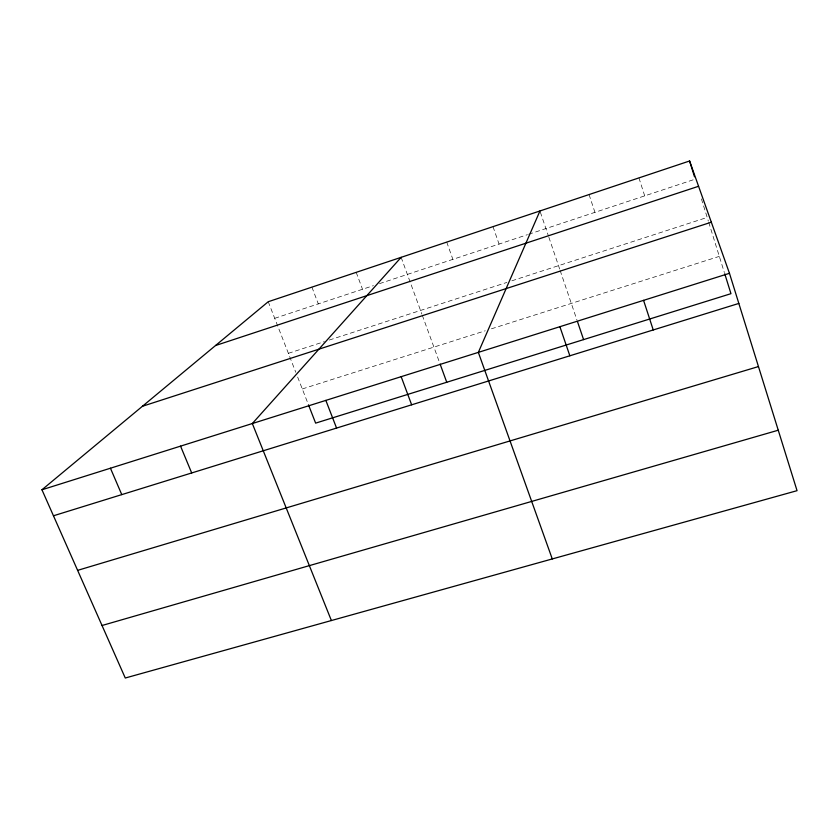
<?xml version="1.0" encoding="UTF-8"?>
<svg xmlns="http://www.w3.org/2000/svg" width="839" height="839" viewBox="0 0 839 839"><rect width="100%" height="100%" fill="white"/><g stroke="black" fill="none" stroke-linecap="round" stroke-linejoin="round"><path stroke-width="0.63" stroke-dasharray="4.2 3.15" d="M274.72 318.317L373.428 285.648M379.49 283.645L527.416 234.679M528.654 234.28L694.021 179.546M288.385 353.313L324.357 341.641M329.328 340.036L506.871 282.428M511.842 280.813L707.183 217.427M302.292 388.95L485.246 330.786M491.434 328.815L719.327 256.367M268.239 301.725L295.8 372.327M297.656 377.078L308.007 403.601M311.909 287.137L318.306 303.886M356.197 272.339L362.521 289.256M401.136 257.332L421.87 314.111M422.311 315.328L439.667 362.868M446.736 242.104L452.882 259.356M492.996 226.656L499.058 244.065M540.347 212.141L548.433 235.979M548.853 237.217L559.749 269.319M560.158 270.536L577.043 320.309M589.062 194.564L594.935 212.34M638.94 177.91L644.698 195.875M701.414 198.906L708.326 221.077M708.703 222.293L724.361 272.528"/><path stroke-width="1.26" d="M539.949 210.967L478.345 352.38L552.272 558.942M401.136 257.332L252.329 423.538L331.384 620.535M41.95 489.777L268.239 301.725L689.595 160.983L729.469 273.304L797.05 490.679L125.273 678.017L41.95 489.777L729.469 273.304M215.529 345.532L698.572 186.279M142.441 406.265L711.325 222.209M53.465 515.786L738.834 303.435M77.618 570.363L758.466 366.57M102.033 625.506L778.246 430.218M110.444 468.214L121.77 494.622M180.553 446.138L191.691 472.955M308.479 404.818L315.632 423.129L730.958 293.681L724.749 273.776M325.847 400.392L336.565 428.068M401.168 376.68L411.645 404.807M440.108 364.074L446.747 382.259M559.886 326.696L569.849 355.788M577.452 321.515L583.587 339.606M643.565 300.352L653.245 329.958M689.595 160.983L694.493 176.725"/></g></svg>
